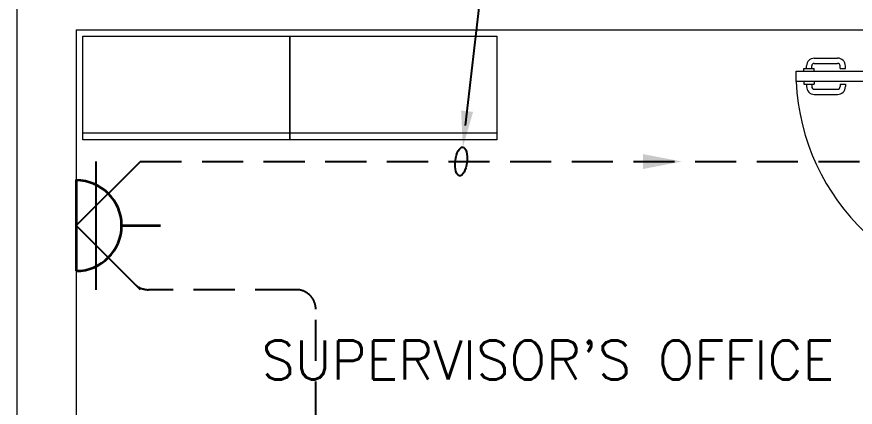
# Model space of a CAD drawing. Header units: inches. Extents: x -12418 to 57169, y -29325 to 19878.
# Drawn here: x 5228 to 8467, y -7806 to -6297 of the extents above; entities that cross this region are included whole.
import ezdxf
from ezdxf import colors
from ezdxf.entities.mleader import LeaderData, LeaderLine
from ezdxf.enums import TextEntityAlignment as Align
from ezdxf.math import Vec2, Vec3

# ---------------------------------------------------------------- set-up
doc = ezdxf.new("R2010")
doc.units = ezdxf.units.IN
doc.header["$LTSCALE"] = 25
doc.header["$MEASUREMENT"] = 0
doc.linetypes.add('DASHDOT', pattern=[25.4, 12.7, -6.35, 0, -6.35])
doc.linetypes.add('HIDDEN', pattern=[9.525, 6.35, -3.175])
doc.layers.get('0').update_dxf_attribs({"color": 8})
doc.layers.get('Defpoints').update_dxf_attribs({"color": 8})
for name, color, linetype, lineweight in [('00-Ground Floor$0$72_EGR_BASE_TEXT', 252, 'Continuous', 5), ('00-Ground Floor$0$LOADING', 253, 'Continuous', 5), ('00-Ground Floor$0$Walls', 251, 'Continuous', 5), ('00-Ground Floor$0$Wooden Joinery', 251, 'Continuous', 5), ('E-LITE-CIRC @ 100', 6, 'Continuous', 25), ('E-LITE-CLNG-CNDT', 6, 'DASHDOT', 35), ('E-LITE-EXIT-NUMB', 6, 'Continuous', 25), ('E-POWR-FLOR-CNDT', 6, 'HIDDEN', 25), ('E-POWR-FLOR-CNDT @ 100', 6, 'HIDDEN', 25), ('E-POWR-WALL @ 100', 4, 'Continuous', 35)]:
    doc.layers.add(name, color=color, linetype=linetype, lineweight=lineweight)
doc.styles.add('00-Ground Floor$0$SIMPLEX', font='SIMPLEX.shx', dxfattribs={"height": 150})
doc.styles.add('DC_Simplex', font='SIMPLEX.shx', dxfattribs={"width": 0.7})

# ---------------------------------------------------------------- blocks, each defined once
blk = doc.blocks.new('00-Ground Floor$0$A$C72370EFE')
at = {"layer": '00-Ground Floor$0$Wooden Joinery'}
for p, q in [((-0.01, -0.03), (-0.01, -0.07)), ((0, -0.03), (-0.01, -0.03)), ((0.04, -0.03), (0.05, -0.03)), ((0.05, -0.03), (0.05, -0.07)), ((-0.01, -0.04), (-0.02, -0.04)), ((-0.01, -0.06), (-0.02, -0.06)), ((0.05, -0.04), (0.06, -0.04)), ((0.05, -0.06), (0.06, -0.06)), ((-0.05, -0.07), (-0.05, -0.16)), ((-0.03, -0.07), (-0.03, -0.16)), ((0, -0.07), (-0.01, -0.07)), ((0.04, -0.07), (0.05, -0.07)), ((0.07, -0.07), (0.07, -0.16)), ((0.09, -0.07), (0.09, -0.16)), ((-0.01, -0.17), (-0.02, -0.17)), ((-0.01, -0.19), (-0.02, -0.19)), ((-0.01, -0.17), (-0.01, -0.19)), ((0.05, -0.17), (0.06, -0.17)), ((0.05, -0.17), (0.05, -0.19)), ((0.05, -0.19), (0.06, -0.19))]:
    blk.add_line(p, q, dxfattribs=at)
for centre, radius, start, end in [((-0.02, -0.07), 0.03, 90, 180), ((-0.02, -0.07), 0.01, 90, 180), ((0.06, -0.07), 0.03, 0, 90), ((0.06, -0.07), 0.01, 0, 90), ((-0.02, -0.16), 0.03, 180, 270), ((-0.02, -0.16), 0.01, 180, 270), ((0.06, -0.16), 0.01, 270, 0), ((0.06, -0.16), 0.03, 270, 0)]:
    blk.add_arc(centre, radius, start, end, dxfattribs=at)
blk = doc.blocks.new('00-Ground Floor$0$A$C5DAD61B4')
at = {"layer": '00-Ground Floor$0$Wooden Joinery'}
for points in [[(80, 959.1), (80, 969.1), (10, 979.1), (10, 959.1)], [(940, 959.1), (940, 969.1), (1010, 979.1), (1010, 959.1)], [(70, 859.1), (70, 849.1), (0, 839.1), (0, 859.1)], [(120, 859.1), (120, 0), (80, 0), (80, 859.1)], [(950, 859.1), (950, 849.1), (1020, 839.1), (1020, 859.1)]]:
    blk.add_lwpolyline(points, close=True, dxfattribs=at)
for points in [[(45, 859.1), (45, 959.1), (20, 959.1), (20, 859.1), (45, 859.1)], [(45, 859.1), (80, 859.1), (80, 899.1), (90, 899.1), (90, 959.1), (45, 959.1), (45, 859.1)], [(975, 859.1), (940, 859.1), (940, 899.1), (930, 899.1), (930, 959.1), (975, 959.1), (975, 859.1)], [(975, 859.1), (975, 959.1), (1000, 959.1), (1000, 859.1), (975, 859.1)]]:
    blk.add_lwpolyline(points, dxfattribs=at)
blk.add_arc((80, 859.1), 860, 272.666, 0, dxfattribs=at)
at = {"layer": '00-Ground Floor$0$Wooden Joinery', "xscale": 999.9999999998854, "yscale": 999.9999999998854, "zscale": 999.9999999998854, "rotation": 180}
blk.add_blockref('00-Ground Floor$0$A$C72370EFE', (120, 0), dxfattribs=at)
blk = doc.blocks.new('00-Ground Floor$0$GF21027-P')
at = {"layer": '00-Ground Floor$0$LOADING'}
for p, q in [((0.4, 0.4), (-0.4, 0.4)), ((-0.4, 0.4), (-0.4, 0)), ((0.4, 0), (0.4, 0.4)), ((-0.4, 0.025), (0.4, 0.025)), ((-0.4, 0), (0.4, 0))]:
    blk.add_line(p, q, dxfattribs=at)
blk = doc.blocks.new('00-Ground Floor')
at = {"layer": '00-Ground Floor$0$Walls'}
for p, q in [((5227.9, -5597.4, 0), (5227.9, -13097.4, 0)), ((5227.9, -5597.4, 0), (5227.9, -13097.4, 0)), ((5457.9, -6347.4, 0), (5457.9, -10017.4, 0)), ((5457.9, -6347.4, 0), (9097.9, -6347.4, 0))]:
    blk.add_line(p, q, dxfattribs=at)
at = {"layer": '00-Ground Floor$0$LOADING', "extrusion": (-7.77426e-06, -8.17011e-07, 1), "xscale": -1000.000000000002, "yscale": 1000.000000000004, "zscale": 1000.000000000002, "rotation": 359.9985892354244}
for p in [(5882.9, -6772.4, 0), (6682.9, -6772.5, 0)]:
    blk.add_blockref('00-Ground Floor$0$GF21027-P', p, dxfattribs=at)
at = {"layer": '00-Ground Floor$0$Wooden Joinery', "rotation": 270}
blk.add_blockref('00-Ground Floor$0$A$C5DAD61B4', (8238.9, -6427.4, 0), dxfattribs=at)
at = {"layer": '00-Ground Floor$0$72_EGR_BASE_TEXT', "extrusion": (8.17011e-07, -7.77426e-06, 1), "insert": (7279.6, -7548.4, 0), "char_height": 150, "attachment_point": 2, "text_direction": (1, 0, -1e-06), "style": '00-Ground Floor$0$SIMPLEX'}
blk.add_mtext("SUPERVISOR'S OFFICE", dxfattribs=at)
blk = doc.blocks.new('*U32')
blk.add_line((0, -1.75), (0, -3.25))
blk.add_lwpolyline([(-1.75, 0, 1), (1.75, 0)], format="xyb", close=True)
at = {"layer": 'Defpoints'}
for p, q in [((-2.475, -2.475), (0, 0)), ((2.475, -2.475), (0, 0)), ((2.475, -0.758), (-2.475, -0.758))]:
    blk.add_line(p, q, dxfattribs=at)
at = {"layer": 'E-LITE-EXIT-NUMB', "style": 'DC_Simplex', "width": 0.7, "flags": 8}
blk.add_attdef('TYPE', text='', height=2, rotation=360, dxfattribs=at).set_placement((-2.682, 5.238), align=Align.RIGHT)
blk.add_attdef('CIRCUIT', (2.682, 5.238), '', height=2, rotation=360, dxfattribs=at)
blk = doc.blocks.new('*U27')
blk.add_hatch(color=256).paths.add_polyline_path([(0, 0.287), (-1.5, 0), (0, -0.287)])
blk = doc.blocks.new('ARR0W')
at = {"color": 45}
blk.add_ellipse((0, 0), major_axis=(0.4, 0), ratio=0.4, dxfattribs=at)
at = {"color": 45, "ltscale": 0.5}
blk.add_solid([(-1.4, 0.167), (-0.4, 0), (-1.4, -0.167)], dxfattribs=at)

msp = doc.modelspace()

# ---------------------------------------------------------------- linework, layer by layer
at = {"layer": 'E-POWR-FLOR-CNDT', "elevation": 0}
for points in [[(5581.7, -6980.5), (5705.4, -6856.7), (9709.3, -6856.7, 0.414214), (9784.3, -6781.7), (9784.3, -2386.8, -0.414214), (9859.3, -2311.8), (19196.3, -2311.8, -0.414214), (19271.3, -2386.8), (19271.3, -3009.4, 0.342218), (19327.6, -3082.1), (19849.5, -3158.7)], [(6506.8, -9893.7), (6383, -9769.9), (6383, -7426.7, 0.414214), (6308, -7351.7), (5736.5, -7351.7, -0.198912), (5683.4, -7329.8), (5581.7, -7228)]]:
    msp.add_lwpolyline(points, format="xyb", dxfattribs=at)

# ---------------------------------------------------------------- block references
at = {"layer": 'E-LITE-CLNG-CNDT'}
msp.add_blockref('00-Ground Floor', (0, 0), dxfattribs=at)
at = {"layer": 'E-POWR-FLOR-CNDT @ 100', "xscale": 100, "yscale": 100, "zscale": 100, "rotation": 180}
msp.add_blockref('*U27', (7647.5, -6856.7, 0), dxfattribs=at)
at = {"layer": 'E-POWR-WALL @ 100', "xscale": 100, "yscale": 100, "zscale": 100, "rotation": 90.00000000000001}
msp.add_blockref('*U32', (5457.9, -7104.2, 0), dxfattribs=at)

# ---------------------------------------------------------------- leaders
at = {"layer": 'E-LITE-CIRC @ 100'}
ml = msp.add_multileader_mtext('Standard', dxfattribs=at)
ml.set_content('{\\Fdc_el_romans|c0;\\W0.8;TO\\Fromans|c0; \\Fsimplex|c0;LP-GF/S18}', color=256, style='DC_Simplex')
ml.set_leader_properties()
ml.set_arrow_properties(name='ARR0W')
ml.build(insert=Vec2(0, 0))
ml.multileader.update_dxf_attribs({"dogleg_length": 200, "arrow_head_size": 140, "scale": 100})
ctx = ml.context
ctx.base_point, ctx.scale, ctx.char_height, ctx.arrow_head_size, ctx.landing_gap_size, ctx.plane_origin, ctx.plane_x_axis, ctx.plane_y_axis = Vec3(7148.5, -6049.2, 0), 100, 200, 140, 140, Vec3(23847.9, -11883.7, 0), Vec3(1, 0.000001, 0), Vec3(-0.000001, 1, 0)
notes = []
notes.append((ctx, [(0, (1, 1, 0), (7039.7, -6049.2, 0), (1, 0.000001, 0), 108.8, [(0, [(6944.7, -6856.7, 0)], 0, [])])]))
ctx.mtext.insert, ctx.mtext.text_direction, ctx.mtext.rotation, ctx.mtext.flow_direction = Vec3(7288.5, -5915.9, 0), Vec3(1, 0.000001, 0), 0.000001, 5
for ctx, leaders in notes:
    for number, flags, end, landing, length, lines in leaders:
        leader = LeaderData()
        leader.index, (leader.has_last_leader_line, leader.has_dogleg_vector, leader.attachment_direction) = number, flags
        leader.last_leader_point, leader.dogleg_vector, leader.dogleg_length = Vec3(end), Vec3(landing), length
        for number, points, colour, breaks in lines:
            line = LeaderLine()
            line.index, line.vertices, line.color, line.breaks = number, Vec3.list(points), colors.encode_raw_color(colour), breaks
            leader.lines.append(line)
        ctx.leaders.append(leader)

doc.saveas('drawing.dxf')
